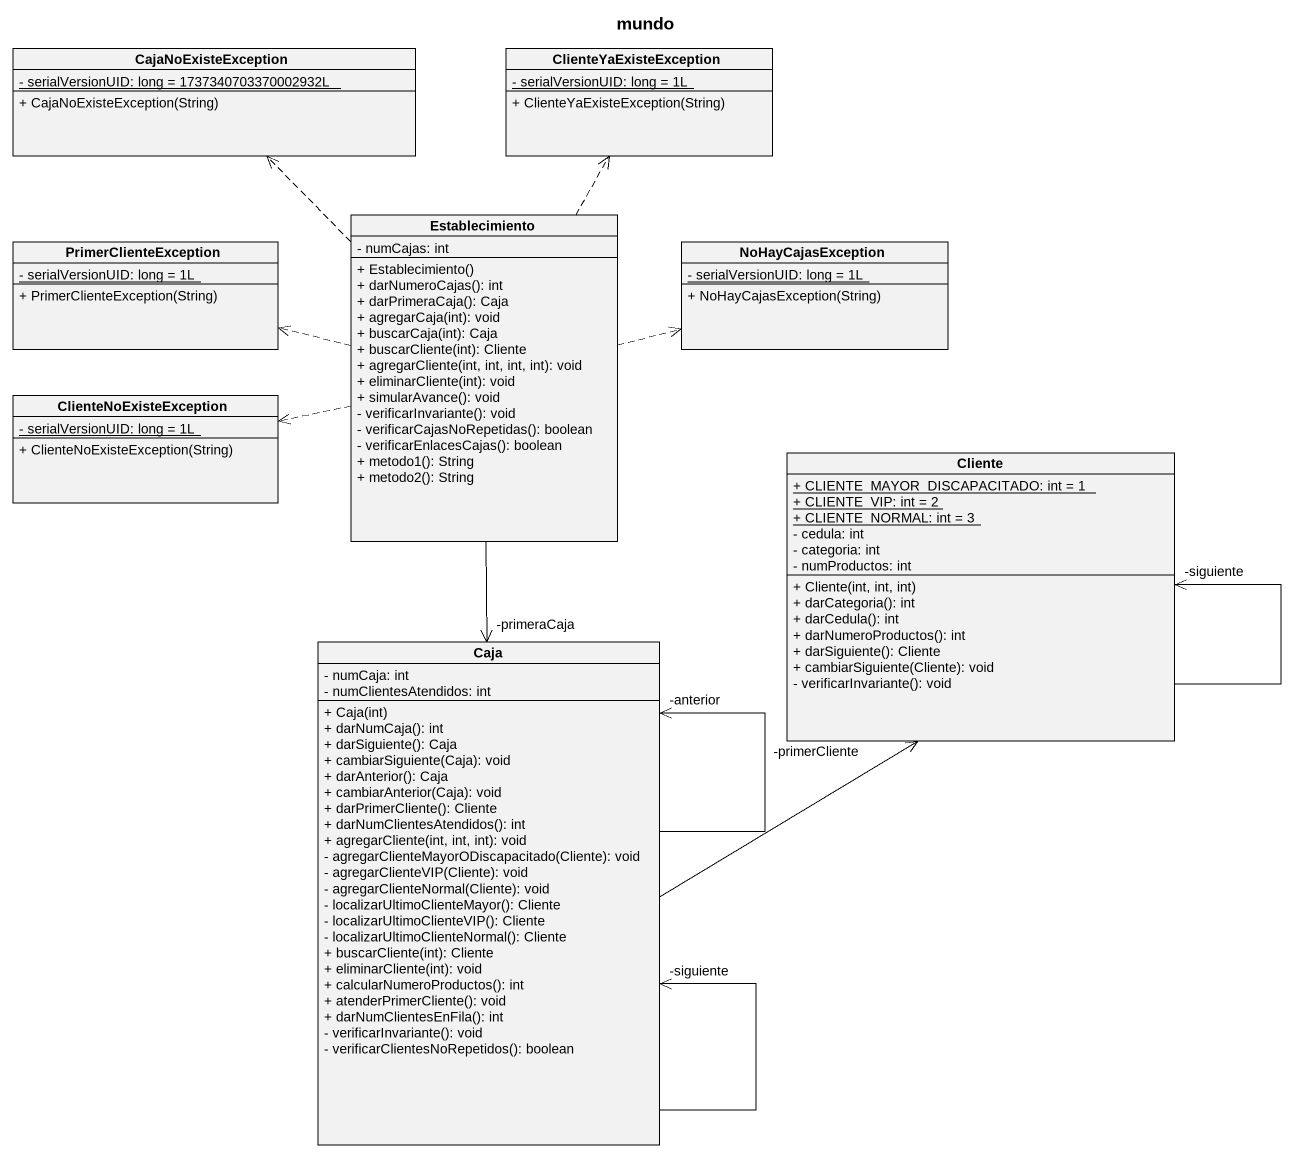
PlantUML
@startuml
title mundo
hide circle
hide empty members
skinparam classAttributeIconSize 0
class CajaNoExisteException {
  {static} - serialVersionUID: long = 1737340703370002932L
  + CajaNoExisteException(String)
}
class ClienteYaExisteException {
  {static} - serialVersionUID: long = 1L
  + ClienteYaExisteException(String)
}
class Establecimiento {
  - numCajas: int
  + Establecimiento()
  + darNumeroCajas(): int
  + darPrimeraCaja(): Caja
  + agregarCaja(int): void
  + buscarCaja(int): Caja
  + buscarCliente(int): Cliente
  + agregarCliente(int, int, int, int): void
  + eliminarCliente(int): void
  + simularAvance(): void
  - verificarInvariante(): void
  - verificarCajasNoRepetidas(): boolean
  - verificarEnlacesCajas(): boolean
  + metodo1(): String
  + metodo2(): String
}
class PrimerClienteException {
  {static} - serialVersionUID: long = 1L
  + PrimerClienteException(String)
}
class NoHayCajasException {
  {static} - serialVersionUID: long = 1L
  + NoHayCajasException(String)
}
class ClienteNoExisteException {
  {static} - serialVersionUID: long = 1L
  + ClienteNoExisteException(String)
}
class Cliente {
  {static} + CLIENTE_MAYOR_DISCAPACITADO: int = 1
  {static} + CLIENTE_VIP: int = 2
  {static} + CLIENTE_NORMAL: int = 3
  - cedula: int
  - categoria: int
  - numProductos: int
  + Cliente(int, int, int)
  + darCategoria(): int
  + darCedula(): int
  + darNumeroProductos(): int
  + darSiguiente(): Cliente
  + cambiarSiguiente(Cliente): void
  - verificarInvariante(): void
}
class Caja {
  - numCaja: int
  - numClientesAtendidos: int
  + Caja(int)
  + darNumCaja(): int
  + darSiguiente(): Caja
  + cambiarSiguiente(Caja): void
  + darAnterior(): Caja
  + cambiarAnterior(Caja): void
  + darPrimerCliente(): Cliente
  + darNumClientesAtendidos(): int
  + agregarCliente(int, int, int): void
  - agregarClienteMayorODiscapacitado(Cliente): void
  - agregarClienteVIP(Cliente): void
  - agregarClienteNormal(Cliente): void
  - localizarUltimoClienteMayor(): Cliente
  - localizarUltimoClienteVIP(): Cliente
  - localizarUltimoClienteNormal(): Cliente
  + buscarCliente(int): Cliente
  + eliminarCliente(int): void
  + calcularNumeroProductos(): int
  + atenderPrimerCliente(): void
  + darNumClientesEnFila(): int
  - verificarInvariante(): void
  - verificarClientesNoRepetidos(): boolean
}
Establecimiento .up.> CajaNoExisteException
Establecimiento .up.> ClienteYaExisteException
Establecimiento .left.> PrimerClienteException
Establecimiento .right.> NoHayCajasException
Establecimiento .left.> ClienteNoExisteException
Establecimiento --> "-primeraCaja" Caja
Cliente --> "-siguiente" Cliente
Caja -up-> "-primerCliente" Cliente
Caja --> "-anterior" Caja
Caja --> "-siguiente" Caja
@enduml
